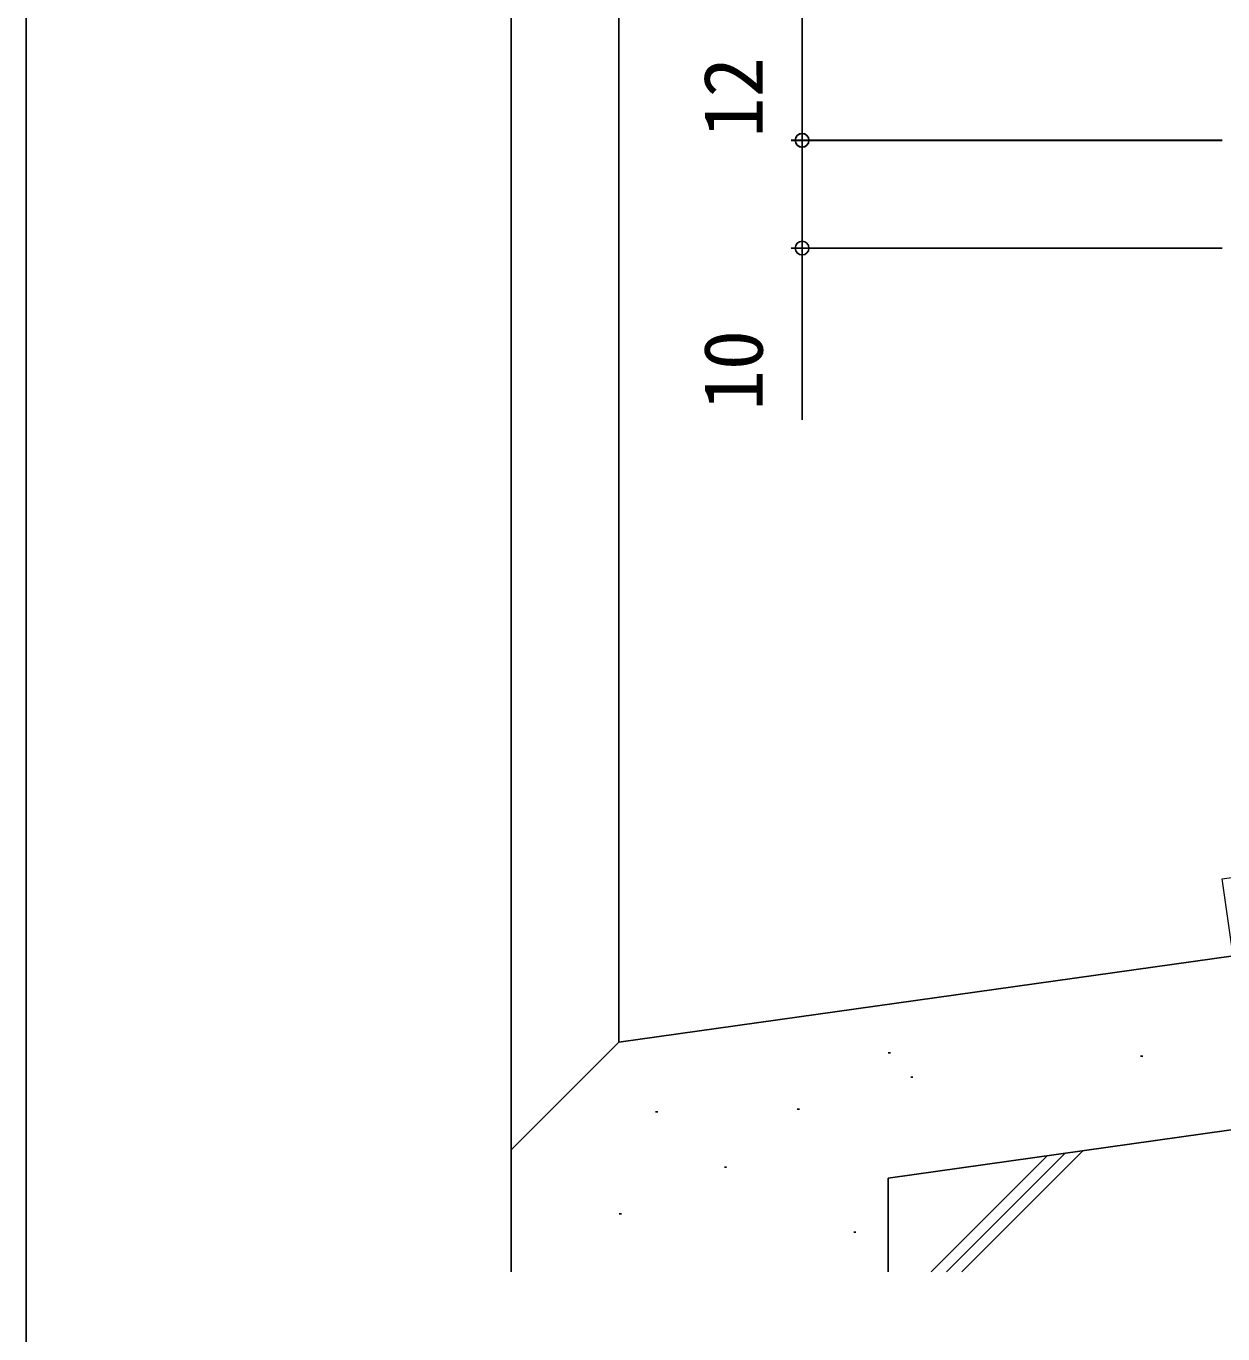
# Model space of a CAD drawing. Units: millimetres, scale not verified. Extents: x -437 to 438, y -554 to 551.
# Drawn here: x -436.8 to -325.7, y -110.5 to 10.9 of the extents above; entities that cross this region are included whole.
import ezdxf
from ezdxf.enums import TextEntityAlignment as Align

# ---------------------------------------------------------------- set-up
doc = ezdxf.new("R2010")
doc.units = ezdxf.units.MM
doc.header["$LTSCALE"] = 4
for name, color, linetype in [('0-4_YKK_12', 2, 'Continuous'), ('0-7_YKK_D', 6, 'Continuous'), ('0-8_YKK_ZWAK', 7, 'Continuous'), ('0-9_YSS_K', 3, 'Continuous'), ('0-A_YSS_KE', 3, 'Continuous')]:
    doc.layers.add(name, color=color, linetype=linetype)
doc.layers.add('0-5_YKK_13', color=4, linetype='Continuous', lineweight=18)
doc.styles.add('ＭＳ ゴシック', font='')
doc.styles.get('ＭＳ ゴシック').set_extended_font_data('MS Gothic')

msp = doc.modelspace()

# ---------------------------------------------------------------- linework, layer by layer
at = {"layer": '0-4_YKK_12'}
for p, q in [((-391.797, 181.805), (-391.794, -93.377)), ((-381.799, 181.805), (-381.798, -83.38))]:
    msp.add_line(p, q, dxfattribs=at)
at = {"layer": '0-5_YKK_13'}
msp.add_lwpolyline([(-309.94, -73.284), (-324.795, -75.369), (-325.796, -68.239), (-310.941, -66.154)], dxfattribs=at)
at = {"layer": '0-7_YKK_D'}
for p, q in [((-364.795, 0.299), (-364.795, 12.299)), ((-325.795, 0.303), (-365.795, 0.303)), ((-325.795, 0.299), (-365.795, 0.299)), ((-325.795, -9.697), (-365.795, -9.697))]:
    msp.add_line(p, q, dxfattribs=at)
msp.add_lwpolyline([(-364.795, 0.303), (-364.795, -9.697), (-364.795, -25.622)], dxfattribs=at)
for centre in [(-364.795, 0.303), (-364.795, 0.299), (-364.795, -9.697)]:
    msp.add_circle(centre, 0.637, dxfattribs=at)
at = {"layer": '0-8_YKK_ZWAK'}
msp.add_line((-436.8, 516.3), (-436.8, -553.7), dxfattribs=at)
at = {"layer": '0-9_YSS_K'}
for p, q in [((-356.791, -84.367), (-356.591, -84.367)), ((-333.378, -84.68), (-333.178, -84.68)), ((-354.702, -86.619), (-354.502, -86.619)), ((-365.243, -89.602), (-365.043, -89.602)), ((-378.379, -89.847), (-378.179, -89.847)), ((-352.798, -104.7), (-342.014, -93.916)), ((-351.384, -104.7), (-340.369, -93.685)), ((-349.97, -104.7), (-338.724, -93.454)), ((-371.999, -94.98), (-371.799, -94.98)), ((-381.757, -99.304), (-381.557, -99.304)), ((-359.989, -101.017), (-359.789, -101.017))]:
    msp.add_line(p, q, dxfattribs=at)
at = {"layer": '0-A_YSS_KE'}
for p, q in [((-381.795, -83.377), (-293.793, -71.018)), ((-356.794, -95.992), (-211.793, -75.627)), ((-381.795, -83.377), (-391.795, -93.377)), ((-391.795, -93.377), (-391.792, -104.7)), ((-356.794, -95.992), (-356.794, -104.7))]:
    msp.add_line(p, q, dxfattribs=at)

# ---------------------------------------------------------------- texts
at = {"layer": '0-7_YKK_D', "style": 'ＭＳ ゴシック'}
for s, p in [('12', (-366.795, 0.547)), ('10', (-366.795, -24.772))]:
    msp.add_text(s, height=5.499, rotation=90, dxfattribs=at).set_placement(p, align=Align.BOTTOM_LEFT)

doc.saveas('drawing.dxf')
